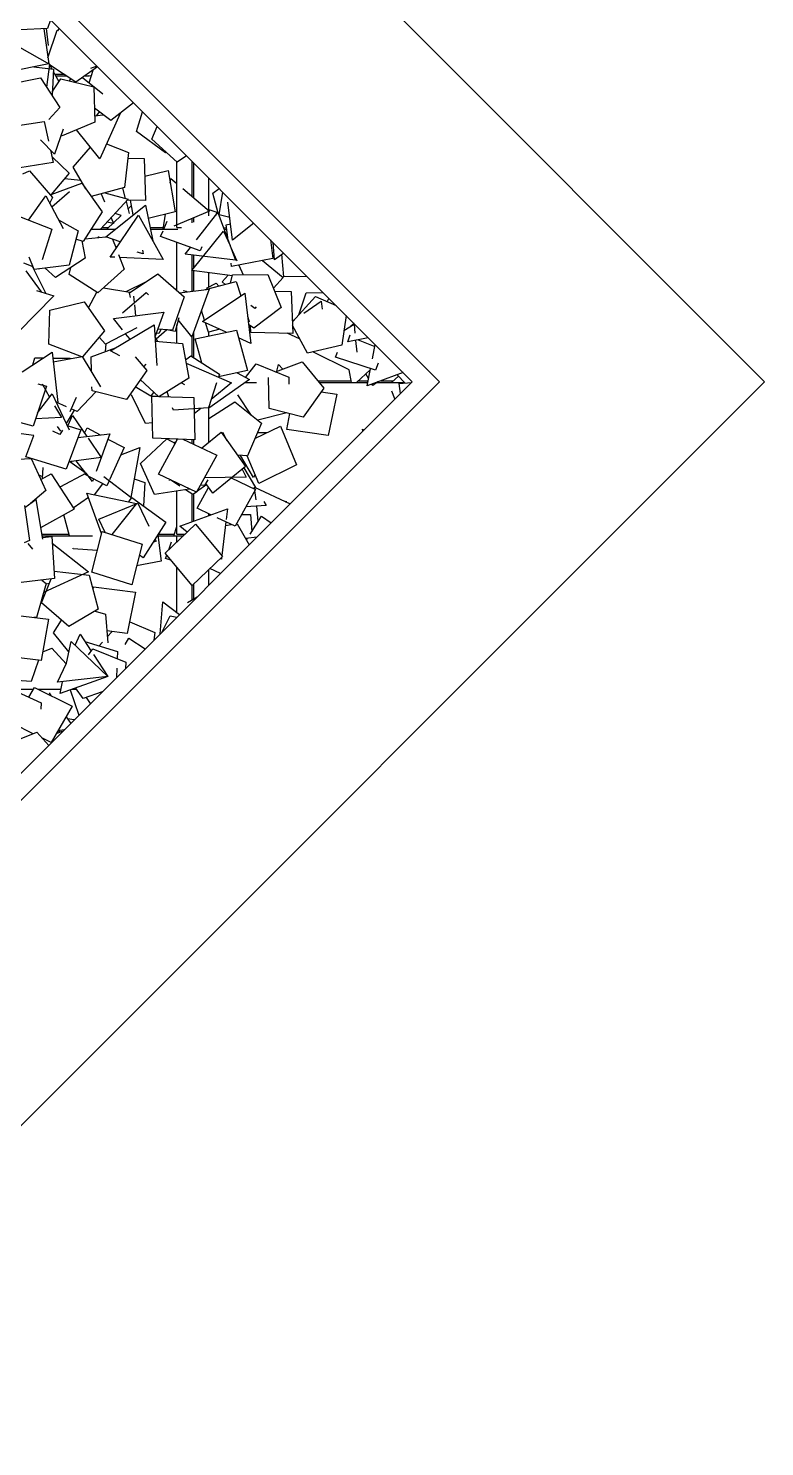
# Model space of a CAD drawing. Header units: metres. Extents: x 322 to 396.8, y -0.1 to 13.
# Drawn here: x 348.14 to 349.1, y 4.261 to 6.111 of the extents above; entities that cross this region are included whole.
import ezdxf

# ---------------------------------------------------------------- set-up
doc = ezdxf.new("R2010")
doc.units = ezdxf.units.M

msp = doc.modelspace()

# ---------------------------------------------------------------- linework, layer by layer
at = {"color": 8}
for p, q in [((349.1003, 5.65), (347.7114, 7.0389)), ((347.7114, 6.6146), (348.676, 5.65)), ((347.7114, 6.5793), (348.6407, 5.65)), ((348.1647, 6.1106), (348.1295, 6.109)), ((348.16, 6.1104), (348.1665, 6.0645)), ((348.1632, 6.1106), (348.1658, 6.0883)), ((348.1686, 6.1221), (348.1647, 6.1106)), ((348.1654, 6.0722), (348.1774, 6.1083)), ((348.1774, 6.1083), (348.1789, 6.1083)), ((348.1784, 6.1074), (348.18, 6.1107)), ((348.1283, 6.0861), (348.1676, 6.0642)), ((348.1665, 6.0645), (348.1127, 6.0535)), ((348.1471, 6.0606), (348.1725, 6.0578)), ((348.1676, 6.0642), (348.1635, 6.0343)), ((348.1697, 6.0619), (348.1673, 6.0623)), ((348.2017, 6.0406), (348.1675, 6.0634)), ((348.1683, 6.0621), (348.1705, 6.058)), ((348.1725, 6.0578), (348.1708, 6.0231)), ((348.1723, 6.0547), (348.1796, 6.0413)), ((348.1743, 6.051), (348.1861, 6.051)), ((348.1754, 6.049), (348.1891, 6.049)), ((348.2302, 6.0605), (348.2017, 6.0406)), ((348.2138, 6.049), (348.2192, 6.049)), ((348.222, 6.0485), (348.2187, 6.0487)), ((348.2191, 6.0397), (348.2245, 6.0565)), ((348.2292, 6.0615), (348.2209, 6.0586)), ((348.1106, 6.0371), (348.1557, 6.0464)), ((348.1557, 6.0464), (348.1807, 6.0078)), ((348.171, 6.0281), (348.182, 6.0451)), ((348.182, 6.0451), (348.2252, 6.0346)), ((348.1935, 6.0423), (348.1953, 6.0449)), ((348.2104, 6.0466), (348.2371, 6.0255)), ((348.2252, 6.0346), (348.2265, 5.9885)), ((348.2771, 6.0136), (348.2475, 5.9905)), ((348.1807, 6.0078), (348.1667, 5.992)), ((348.2475, 5.9905), (348.2259, 6.0066)), ((348.2262, 5.9967), (348.2373, 5.9981)), ((348.2322, 6.0019), (348.2288, 5.997)), ((348.2595, 5.9999), (348.2331, 5.9407)), ((348.2808, 5.9762), (348.2888, 6.0019)), ((348.1063, 5.981), (348.1606, 5.9894)), ((348.1606, 5.9894), (348.1663, 5.9635)), ((348.1853, 5.9795), (348.1739, 5.9466)), ((348.2265, 5.9885), (348.184, 5.9706)), ((348.2331, 5.9407), (348.2025, 5.9784)), ((348.3188, 5.9484), (348.2808, 5.9762)), ((348.3009, 5.9664), (348.3079, 5.9828)), ((348.1739, 5.9466), (348.1555, 5.9656)), ((348.184, 5.9706), (348.1828, 5.9721)), ((348.2419, 5.9604), (348.2705, 5.9489)), ((348.3338, 5.9365), (348.3009, 5.9664)), ((348.1689, 5.9518), (348.1724, 5.9358)), ((348.1707, 5.9434), (348.1931, 5.922)), ((348.1984, 5.9299), (348.2208, 5.9558)), ((348.2705, 5.9489), (348.2652, 5.9031)), ((348.2696, 5.9417), (348.291, 5.941)), ((348.291, 5.941), (348.2927, 5.8861)), ((348.3198, 5.9491), (348.3188, 5.9484)), ((348.3463, 5.9444), (348.3338, 5.9365)), ((348.1724, 5.9358), (348.1289, 5.929)), ((348.1327, 5.921), (348.1413, 5.9251)), ((348.1413, 5.9251), (348.1715, 5.8902)), ((348.1931, 5.922), (348.1697, 5.8942)), ((348.2147, 5.9016), (348.1984, 5.9299)), ((348.2917, 5.9182), (348.322, 5.9255)), ((348.322, 5.9255), (348.3315, 5.8715)), ((348.3336, 5.851), (348.3336, 5.9366)), ((348.3535, 5.8916), (348.3535, 5.9372)), ((348.3555, 5.8899), (348.3555, 5.9352)), ((348.1697, 5.8942), (348.2095, 5.909)), ((348.1871, 5.9148), (348.2082, 5.9129)), ((348.2095, 5.909), (348.2363, 5.8715)), ((348.2134, 5.9035), (348.2135, 5.9037)), ((348.2652, 5.9031), (348.2218, 5.8917)), ((348.2628, 5.9025), (348.2663, 5.889)), ((348.3249, 5.9087), (348.3259, 5.9152)), ((348.3259, 5.9152), (348.3336, 5.9086)), ((348.3413, 5.902), (348.3763, 5.8722)), ((348.3754, 5.8729), (348.3754, 5.9153)), ((348.3804, 5.896), (348.3889, 5.9018)), ((348.14, 5.8608), (348.1628, 5.8926)), ((348.1628, 5.8926), (348.1851, 5.8497)), ((348.1715, 5.8902), (348.1677, 5.8831)), ((348.168, 5.8825), (348.168, 5.8837)), ((348.1684, 5.8937), (348.1697, 5.8942)), ((348.1697, 5.8942), (348.1689, 5.8932)), ((348.1704, 5.8779), (348.1934, 5.8979)), ((348.1723, 5.8951), (348.1717, 5.8965)), ((348.2699, 5.888), (348.2341, 5.849)), ((348.235, 5.8952), (348.2392, 5.8847)), ((348.2397, 5.8964), (348.2699, 5.888)), ((348.2673, 5.8851), (348.2712, 5.8693)), ((348.2927, 5.8861), (348.2689, 5.8869)), ((348.2765, 5.8676), (348.2732, 5.8867)), ((348.3876, 5.8697), (348.3804, 5.896)), ((348.3889, 5.8674), (348.3936, 5.8971)), ((348.4063, 5.8345), (348.4002, 5.8842)), ((348.1281, 5.8655), (348.1706, 5.849)), ((348.2363, 5.8715), (348.2112, 5.8329)), ((348.2408, 5.8391), (348.2925, 5.8803)), ((348.2421, 5.849), (348.261, 5.8669)), ((348.2464, 5.8126), (348.2836, 5.8673)), ((348.2478, 5.8638), (348.2507, 5.8565)), ((348.261, 5.8669), (348.2529, 5.8694)), ((348.2697, 5.8752), (348.2744, 5.8796)), ((348.2836, 5.8673), (348.3156, 5.8094)), ((348.2925, 5.8803), (348.3022, 5.8337)), ((348.3315, 5.8715), (348.2961, 5.8629)), ((348.3155, 5.849), (348.3186, 5.8684)), ((348.3763, 5.8722), (348.3295, 5.8527)), ((348.3591, 5.8349), (348.3872, 5.8707)), ((348.3754, 5.8747), (348.3858, 5.8709)), ((348.3754, 5.8665), (348.3754, 5.8718)), ((348.3858, 5.8709), (348.3838, 5.8664)), ((348.3872, 5.8707), (348.4102, 5.8087)), ((348.4026, 5.8643), (348.3889, 5.8674)), ((348.1706, 5.849), (348.1579, 5.8091)), ((348.1792, 5.8611), (348.2046, 5.8466)), ((348.2046, 5.8466), (348.1932, 5.802)), ((348.2217, 5.849), (348.2532, 5.849)), ((348.2224, 5.849), (348.2222, 5.8497)), ((348.236, 5.851), (348.2442, 5.851)), ((348.2507, 5.8565), (348.2423, 5.8579)), ((348.2986, 5.851), (348.3158, 5.851)), ((348.299, 5.849), (348.3336, 5.849)), ((348.3123, 5.8393), (348.3156, 5.8468)), ((348.3165, 5.849), (348.321, 5.8593)), ((348.3336, 5.851), (348.3395, 5.851)), ((348.3336, 5.849), (348.3349, 5.849)), ((348.3336, 5.8485), (348.3336, 5.849)), ((348.3529, 5.7951), (348.3945, 5.8465)), ((348.3535, 5.857), (348.3535, 5.8627)), ((348.3555, 5.8579), (348.3555, 5.8635)), ((348.3945, 5.8465), (348.4029, 5.8278)), ((348.3986, 5.8502), (348.3947, 5.8505)), ((348.3952, 5.849), (348.3987, 5.849)), ((348.398, 5.8547), (348.4037, 5.8558)), ((348.4005, 5.8347), (348.398, 5.8547)), ((348.4341, 5.8566), (348.4063, 5.8345)), ((348.2112, 5.8329), (348.2019, 5.8359)), ((348.2094, 5.8335), (348.214, 5.811)), ((348.2135, 5.8363), (348.2408, 5.8391)), ((348.2306, 5.838), (348.2321, 5.8395)), ((348.2597, 5.8322), (348.2408, 5.8391)), ((348.2496, 5.8359), (348.2542, 5.824)), ((348.3639, 5.8206), (348.3123, 5.8393)), ((348.3336, 5.7689), (348.3336, 5.8315)), ((348.4557, 5.835), (348.4588, 5.8106)), ((348.4609, 5.809), (348.4591, 5.8316)), ((348.1474, 5.7964), (348.1408, 5.8126)), ((348.214, 5.811), (348.1753, 5.7861)), ((348.2528, 5.8123), (348.2464, 5.8126)), ((348.2553, 5.8258), (348.2533, 5.8263)), ((348.2574, 5.8157), (348.2646, 5.7968)), ((348.3156, 5.8094), (348.2588, 5.812)), ((348.2898, 5.8166), (348.2816, 5.8188)), ((348.2888, 5.8214), (348.2898, 5.8166)), ((348.3444, 5.8162), (348.3515, 5.8251)), ((348.4102, 5.8087), (348.3444, 5.8162)), ((348.3535, 5.7959), (348.3535, 5.8151)), ((348.3555, 5.7984), (348.3555, 5.8149)), ((348.3662, 5.8258), (348.3639, 5.8206)), ((348.4041, 5.825), (348.4119, 5.8077)), ((348.4588, 5.8106), (348.4049, 5.8003)), ((348.4729, 5.8178), (348.4609, 5.809)), ((348.4731, 5.7868), (348.4707, 5.8162)), ((348.1461, 5.7997), (348.1341, 5.8044)), ((348.1367, 5.7947), (348.1566, 5.7671)), ((348.1453, 5.8), (348.1627, 5.7652)), ((348.1932, 5.802), (348.1474, 5.7964)), ((348.1539, 5.7967), (348.1529, 5.7971)), ((348.1541, 5.7972), (348.1539, 5.7967)), ((348.1753, 5.7861), (348.1618, 5.7982)), ((348.193, 5.7896), (348.1952, 5.7989)), ((348.2646, 5.7968), (348.2306, 5.7658)), ((348.2716, 5.7661), (348.3086, 5.7907)), ((348.3086, 5.7907), (348.3433, 5.7605)), ((348.4061, 5.7882), (348.3529, 5.7951)), ((348.3535, 5.7679), (348.3535, 5.795)), ((348.3555, 5.7682), (348.3555, 5.7947)), ((348.3754, 5.7737), (348.3754, 5.7922)), ((348.4049, 5.8003), (348.4044, 5.8045)), ((348.4144, 5.8021), (348.4201, 5.7893)), ((348.4452, 5.808), (348.4724, 5.7858)), ((348.2306, 5.7658), (348.193, 5.7896)), ((348.2377, 5.7723), (348.2724, 5.7666)), ((348.2673, 5.7675), (348.2929, 5.7803)), ((348.3307, 5.7715), (348.3336, 5.7709)), ((348.3707, 5.7701), (348.4109, 5.7805)), ((348.3724, 5.7721), (348.3848, 5.7786)), ((348.3848, 5.7786), (348.3884, 5.7747)), ((348.3926, 5.7802), (348.4006, 5.7889)), ((348.3967, 5.7768), (348.3926, 5.7802)), ((348.4035, 5.7786), (348.4063, 5.7892)), ((348.4063, 5.7892), (348.4524, 5.7896)), ((348.4109, 5.7805), (348.417, 5.7619)), ((348.4524, 5.7896), (348.4695, 5.7468)), ((348.4724, 5.7858), (348.4595, 5.7719)), ((348.5033, 5.7874), (348.4731, 5.7868)), ((348.1732, 5.7618), (348.1267, 5.7147)), ((348.1505, 5.7691), (348.1732, 5.7618)), ((348.1674, 5.7557), (348.1671, 5.7557)), ((348.1673, 5.7559), (348.1674, 5.7557)), ((348.1678, 5.7434), (348.2126, 5.7543)), ((348.2126, 5.7543), (348.239, 5.7165)), ((348.2182, 5.7464), (348.2291, 5.7667)), ((348.2625, 5.74), (348.2934, 5.7664)), ((348.2732, 5.76), (348.2716, 5.7661)), ((348.2769, 5.7615), (348.2778, 5.7531)), ((348.2934, 5.7664), (348.2967, 5.7631)), ((348.3433, 5.7605), (348.3278, 5.7171)), ((348.3371, 5.7659), (348.3756, 5.7707)), ((348.3417, 5.7691), (348.346, 5.7682)), ((348.346, 5.7682), (348.3457, 5.767)), ((348.3756, 5.7707), (348.3531, 5.7084)), ((348.3671, 5.7286), (348.4222, 5.7653)), ((348.4222, 5.7653), (348.4301, 5.6996)), ((348.4609, 5.7682), (348.4825, 5.7678)), ((348.4825, 5.7678), (348.4848, 5.7129)), ((348.4842, 5.7279), (348.5145, 5.7609)), ((348.4928, 5.7373), (348.5021, 5.7661)), ((348.4993, 5.7395), (348.5219, 5.7551)), ((348.5021, 5.7661), (348.5242, 5.7665)), ((348.5145, 5.7609), (348.5415, 5.7492)), ((348.5219, 5.7551), (348.5233, 5.7445)), ((348.5297, 5.7543), (348.532, 5.7587)), ((348.1666, 5.699), (348.1678, 5.7434)), ((348.251, 5.7324), (348.3167, 5.7405)), ((348.2781, 5.7502), (348.2796, 5.7359)), ((348.3167, 5.7405), (348.3049, 5.708)), ((348.3697, 5.7304), (348.3656, 5.743)), ((348.4258, 5.7353), (348.428, 5.7284)), ((348.4351, 5.7455), (348.4302, 5.7495)), ((348.4695, 5.7468), (348.4339, 5.72)), ((348.4371, 5.7477), (348.4351, 5.7455)), ((348.5543, 5.7364), (348.5487, 5.6976)), ((348.239, 5.7165), (348.2106, 5.6824)), ((348.2813, 5.7202), (348.2404, 5.699)), ((348.247, 5.6903), (348.3039, 5.724)), ((348.2628, 5.7176), (348.251, 5.7324)), ((348.3039, 5.724), (348.3074, 5.6713)), ((348.3206, 5.7176), (348.3065, 5.7056)), ((348.3278, 5.7171), (348.3088, 5.7186)), ((348.313, 5.7183), (348.3099, 5.7128)), ((348.3312, 5.7154), (348.3203, 5.7177)), ((348.3362, 5.7333), (348.3312, 5.7154)), ((348.3336, 5.7005), (348.3336, 5.7242)), ((348.3531, 5.7084), (348.3354, 5.7305)), ((348.3576, 5.7059), (348.4113, 5.7173)), ((348.3979, 5.7144), (348.3671, 5.7286)), ((348.3749, 5.7146), (348.3709, 5.7269)), ((348.3895, 5.7183), (348.3749, 5.7146)), ((348.4113, 5.7173), (348.4259, 5.6644)), ((348.428, 5.7284), (348.4267, 5.728)), ((348.4339, 5.72), (348.4271, 5.7246)), ((348.43, 5.714), (348.4296, 5.723)), ((348.4841, 5.729), (348.4871, 5.7311)), ((348.5038, 5.6871), (348.4844, 5.7231)), ((348.5514, 5.7167), (348.5649, 5.7252)), ((348.5645, 5.7253), (348.5606, 5.7225)), ((348.564, 5.7267), (348.5645, 5.7253)), ((348.5649, 5.725), (348.5651, 5.7256)), ((348.5649, 5.7252), (348.5659, 5.7133)), ((348.2098, 5.6826), (348.1666, 5.699)), ((348.2404, 5.699), (348.232, 5.7081)), ((348.2405, 5.6893), (348.2413, 5.6995)), ((348.2725, 5.7054), (348.2667, 5.7126)), ((348.3049, 5.7079), (348.3084, 5.7026)), ((348.3053, 5.7029), (348.3409, 5.6999)), ((348.3099, 5.7128), (348.3068, 5.7132)), ((348.3409, 5.6999), (348.3493, 5.6546)), ((348.3535, 5.6827), (348.3535, 5.7096)), ((348.3555, 5.7109), (348.3541, 5.7111)), ((348.3555, 5.6814), (348.3555, 5.7151)), ((348.3663, 5.6744), (348.3576, 5.7059)), ((348.3754, 5.7097), (348.3754, 5.7147)), ((348.4301, 5.6996), (348.4141, 5.707)), ((348.4848, 5.7129), (348.43, 5.714)), ((348.4937, 5.7059), (348.4774, 5.7131)), ((348.5487, 5.6976), (348.5038, 5.6871)), ((348.5566, 5.7018), (348.5598, 5.7109)), ((348.5833, 5.7074), (348.5566, 5.7018)), ((348.5668, 5.7039), (348.5682, 5.6883)), ((348.5699, 5.7046), (348.592, 5.6959)), ((348.5888, 5.6798), (348.5924, 5.6983)), ((348.1318, 5.663), (348.171, 5.6884)), ((348.1456, 5.672), (348.1482, 5.6811)), ((348.1482, 5.6811), (348.1595, 5.681)), ((348.171, 5.6884), (348.1781, 5.6227)), ((348.1718, 5.6808), (348.1942, 5.6806)), ((348.1723, 5.6759), (348.2101, 5.6827)), ((348.1942, 5.6806), (348.1945, 5.6799)), ((348.2101, 5.6827), (348.2341, 5.6434)), ((348.2106, 5.6824), (348.2102, 5.6825)), ((348.2218, 5.6823), (348.2537, 5.6943)), ((348.2223, 5.6627), (348.2218, 5.6823)), ((348.2591, 5.6839), (348.247, 5.6903)), ((348.2793, 5.6826), (348.2942, 5.6646)), ((348.3449, 5.6785), (348.3517, 5.6838)), ((348.3517, 5.6838), (348.389, 5.6597)), ((348.5584, 5.6654), (348.5111, 5.6888)), ((348.5404, 5.682), (348.543, 5.6886)), ((348.5925, 5.6649), (348.5404, 5.682)), ((348.2942, 5.6646), (348.2677, 5.6269)), ((348.2932, 5.6728), (348.2902, 5.6694)), ((348.3457, 5.6742), (348.4049, 5.6486)), ((348.4259, 5.6644), (348.388, 5.6563)), ((348.4123, 5.6615), (348.4283, 5.653)), ((348.4233, 5.6556), (348.4371, 5.6734)), ((348.4371, 5.6734), (348.4797, 5.6559)), ((348.4623, 5.663), (348.4971, 5.6759)), ((348.4638, 5.6636), (348.4663, 5.6723)), ((348.4663, 5.6723), (348.4716, 5.6665)), ((348.4971, 5.6759), (348.5252, 5.6415)), ((348.5614, 5.649), (348.5584, 5.6654)), ((348.5859, 5.6653), (348.5677, 5.649)), ((348.5818, 5.6444), (348.5863, 5.6669)), ((348.6288, 5.6619), (348.5818, 5.6444)), ((348.5961, 5.674), (348.5925, 5.6649)), ((348.6407, 5.65), (347.7114, 4.7207)), ((347.7114, 4.2611), (349.1003, 5.65)), ((348.676, 5.65), (347.7114, 4.6854)), ((348.1633, 5.6441), (348.146, 5.5921)), ((348.1522, 5.6471), (348.1633, 5.6441)), ((348.1578, 5.6471), (348.1676, 5.63)), ((348.223, 5.6379), (348.2228, 5.6431)), ((348.2998, 5.6313), (348.2791, 5.6432)), ((348.3102, 5.6303), (348.2859, 5.6528)), ((348.3493, 5.6546), (348.3102, 5.6303)), ((348.3396, 5.6486), (348.3437, 5.6462)), ((348.3854, 5.6484), (348.375, 5.6158)), ((348.4283, 5.653), (348.3754, 5.6156)), ((348.4049, 5.6486), (348.3785, 5.6266)), ((348.389, 5.6597), (348.3878, 5.6559)), ((348.4227, 5.649), (348.4373, 5.649)), ((348.4538, 5.6151), (348.453, 5.6553)), ((348.4797, 5.6559), (348.4795, 5.6466)), ((348.5174, 5.651), (348.561, 5.651)), ((348.519, 5.649), (348.5827, 5.649)), ((348.5699, 5.651), (348.5831, 5.651)), ((348.5837, 5.6541), (348.5802, 5.6601)), ((348.5891, 5.645), (348.5881, 5.6468)), ((348.5959, 5.6496), (348.5891, 5.645)), ((348.5949, 5.649), (348.6307, 5.649)), ((348.5995, 5.651), (348.6157, 5.651)), ((348.6134, 5.649), (348.6227, 5.6572)), ((348.6314, 5.6482), (348.621, 5.659)), ((348.6234, 5.6476), (348.6396, 5.6489)), ((348.6253, 5.6346), (348.6234, 5.6476)), ((348.1517, 5.6094), (348.1709, 5.6342)), ((348.1709, 5.6342), (348.1932, 5.5873)), ((348.1781, 5.6227), (348.1759, 5.6237)), ((348.1894, 5.6174), (348.176, 5.6235)), ((348.2023, 5.6292), (348.1938, 5.6106)), ((348.2278, 5.6367), (348.2037, 5.611)), ((348.2677, 5.6269), (348.223, 5.6379)), ((348.2927, 5.5954), (348.2745, 5.633)), ((348.3034, 5.6367), (348.2998, 5.6313)), ((348.3021, 5.5764), (348.3008, 5.6313)), ((348.3008, 5.6313), (348.3095, 5.631)), ((348.3111, 5.6309), (348.3557, 5.6292)), ((348.323, 5.6304), (348.3208, 5.6369)), ((348.3557, 5.6292), (348.357, 5.5743)), ((348.3754, 5.6022), (348.4092, 5.6236)), ((348.4092, 5.6236), (348.4439, 5.5958)), ((348.431, 5.6061), (348.4133, 5.633)), ((348.5252, 5.6415), (348.4985, 5.6039)), ((348.5218, 5.6366), (348.5421, 5.6337)), ((348.5421, 5.6337), (348.5311, 5.5799)), ((348.6181, 5.6275), (348.6139, 5.6378)), ((348.146, 5.5921), (348.0929, 5.6061)), ((348.1741, 5.6187), (348.1829, 5.6033)), ((348.1994, 5.6129), (348.1893, 5.5955)), ((348.1915, 5.5925), (348.1974, 5.6058)), ((348.2037, 5.611), (348.1956, 5.6146)), ((348.1974, 5.6058), (348.2162, 5.5784)), ((348.3291, 5.6128), (348.328, 5.6159)), ((348.375, 5.6158), (348.3291, 5.6128)), ((348.3647, 5.6151), (348.3562, 5.6081)), ((348.3754, 5.5713), (348.3754, 5.6171)), ((348.4768, 5.6094), (348.439, 5.5997)), ((348.4985, 5.6039), (348.4538, 5.6151)), ((348.4768, 5.5875), (348.481, 5.6083)), ((348.1829, 5.6033), (348.1491, 5.6016)), ((348.1775, 5.5916), (348.1817, 5.5856)), ((348.1842, 5.5867), (348.1809, 5.5811)), ((348.2083, 5.5873), (348.189, 5.5359)), ((348.1906, 5.5927), (348.2083, 5.5873)), ((348.2132, 5.5828), (348.2164, 5.5898)), ((348.2164, 5.5898), (348.2337, 5.5806)), ((348.3016, 5.5965), (348.2927, 5.5954)), ((348.4439, 5.5958), (348.4256, 5.5535)), ((348.4353, 5.5758), (348.4686, 5.5922)), ((348.4686, 5.5922), (348.4898, 5.5416)), ((348.5311, 5.5799), (348.4768, 5.5875)), ((348.5763, 5.5856), (348.5759, 5.588)), ((348.5759, 5.588), (348.5779, 5.5872)), ((348.1471, 5.58), (348.1304, 5.5818)), ((348.1366, 5.552), (348.1471, 5.58)), ((348.1809, 5.5811), (348.1719, 5.5856)), ((348.2045, 5.577), (348.2462, 5.5821)), ((348.2177, 5.5763), (348.2349, 5.5513)), ((348.2462, 5.5821), (348.2283, 5.5329)), ((348.2437, 5.5752), (348.2648, 5.564)), ((348.2861, 5.5433), (348.3205, 5.5754)), ((348.357, 5.5743), (348.3021, 5.5764)), ((348.3095, 5.5294), (348.3346, 5.5752)), ((348.3205, 5.5754), (348.3316, 5.5696)), ((348.3298, 5.5705), (348.3329, 5.572)), ((348.3336, 5.5734), (348.3336, 5.5752)), ((348.3415, 5.5749), (348.3856, 5.5541)), ((348.3535, 5.5692), (348.3535, 5.5744)), ((348.3555, 5.5683), (348.3555, 5.5743)), ((348.3657, 5.5635), (348.3912, 5.584)), ((348.3757, 5.5716), (348.3754, 5.5729)), ((348.3912, 5.584), (348.423, 5.5393)), ((348.3922, 5.5825), (348.3931, 5.584)), ((348.3931, 5.584), (348.3988, 5.5733)), ((348.4388, 5.5839), (348.4512, 5.5837)), ((348.0976, 5.5474), (348.1436, 5.5498)), ((348.189, 5.5359), (348.1366, 5.552)), ((348.1436, 5.5498), (348.1626, 5.5079)), ((348.2349, 5.5513), (348.1927, 5.5456)), ((348.2648, 5.564), (348.2458, 5.5221)), ((348.2605, 5.5545), (348.2852, 5.5642)), ((348.2852, 5.5642), (348.2735, 5.499)), ((348.3856, 5.5541), (348.3592, 5.506)), ((348.4256, 5.5535), (348.4125, 5.554)), ((348.4337, 5.5249), (348.4167, 5.5538)), ((348.4406, 5.5173), (348.4254, 5.5535)), ((348.1584, 5.5237), (348.1593, 5.5382)), ((348.1938, 5.5458), (348.2154, 5.5306)), ((348.1957, 5.5444), (348.1965, 5.5461)), ((348.2148, 5.5309), (348.2022, 5.5469)), ((348.3043, 5.5027), (348.2861, 5.5433)), ((348.423, 5.5393), (348.3803, 5.5048)), ((348.4187, 5.5358), (348.4241, 5.5256)), ((348.4208, 5.5376), (348.4361, 5.5119)), ((348.4898, 5.5416), (348.4406, 5.5173)), ((348.1586, 5.5261), (348.1535, 5.528)), ((348.156, 5.5223), (348.1695, 5.5299)), ((348.1695, 5.5299), (348.1994, 5.4839)), ((348.2154, 5.5306), (348.181, 5.5123)), ((348.2421, 5.514), (348.2132, 5.5294)), ((348.2236, 5.5199), (348.2152, 5.5305)), ((348.2248, 5.5232), (348.2236, 5.5199)), ((348.2263, 5.5024), (348.2372, 5.5166)), ((348.2735, 5.499), (348.2382, 5.5257)), ((348.2451, 5.5205), (348.2421, 5.514)), ((348.2778, 5.5232), (348.2918, 5.5185)), ((348.2918, 5.5185), (348.29, 5.4879)), ((348.3592, 5.506), (348.3095, 5.5294)), ((348.3241, 5.5208), (348.3241, 5.5212)), ((348.3376, 5.5138), (348.3251, 5.5221)), ((348.3725, 5.5157), (348.3593, 5.5063)), ((348.3599, 5.4851), (348.375, 5.5122)), ((348.3698, 5.5144), (348.3642, 5.5152)), ((348.4241, 5.5256), (348.3693, 5.5245)), ((348.374, 5.5219), (348.3698, 5.5144)), ((348.3803, 5.5048), (348.3714, 5.5173)), ((348.4046, 5.5244), (348.4362, 5.5093)), ((348.405, 5.5242), (348.4055, 5.5252)), ((348.4357, 5.5288), (348.4337, 5.5249)), ((348.4352, 5.5097), (348.435, 5.5124)), ((348.435, 5.5124), (348.4812, 5.4905)), ((348.1352, 5.4858), (348.1494, 5.4964)), ((348.1626, 5.5079), (348.1426, 5.4913)), ((348.1494, 5.4964), (348.1583, 5.4447)), ((348.1982, 5.4857), (348.2182, 5.4994)), ((348.2352, 5.4522), (348.2163, 5.5045)), ((348.2163, 5.5045), (348.2811, 5.4911)), ((348.2711, 5.4932), (348.2748, 5.499)), ((348.2748, 5.499), (348.3191, 5.4666)), ((348.3498, 5.5097), (348.3043, 5.5027)), ((348.3336, 5.451), (348.3336, 5.5072)), ((348.3543, 5.5028), (348.345, 5.509)), ((348.3499, 5.5104), (348.3498, 5.5097)), ((348.3535, 5.4675), (348.3535, 5.5033)), ((348.359, 5.5061), (348.3543, 5.5028)), ((348.3555, 5.4682), (348.3555, 5.5036)), ((348.4362, 5.5093), (348.4094, 5.4614)), ((348.4368, 5.4958), (348.4354, 5.508)), ((348.4468, 5.4939), (348.45, 5.4886)), ((348.475, 5.4935), (348.476, 5.494)), ((348.476, 5.494), (348.4759, 5.493)), ((348.1348, 5.4885), (348.1415, 5.4429)), ((348.1994, 5.4839), (348.1558, 5.4593)), ((348.1935, 5.449), (348.186, 5.4763)), ((348.2318, 5.4707), (348.2826, 5.4914)), ((348.2811, 5.4911), (348.2489, 5.4506)), ((348.2826, 5.4914), (348.297, 5.4615)), ((348.3374, 5.4616), (348.3996, 5.4843)), ((348.378, 5.4764), (348.3599, 5.4851)), ((348.3749, 5.4765), (348.3778, 5.4765)), ((348.3754, 5.4755), (348.3754, 5.4777)), ((348.3996, 5.4843), (348.3979, 5.4703)), ((348.4179, 5.4766), (348.4298, 5.4766)), ((348.45, 5.4886), (348.4236, 5.4868)), ((348.4298, 5.4766), (348.4312, 5.4543)), ((348.4398, 5.4681), (348.4377, 5.4878)), ((348.2401, 5.4534), (348.2318, 5.4707)), ((348.3191, 5.4666), (348.2895, 5.4203)), ((348.3183, 5.4264), (348.358, 5.4642)), ((348.3294, 5.449), (348.3336, 5.461)), ((348.3472, 5.4539), (348.3374, 5.4616)), ((348.358, 5.4642), (348.3933, 5.4222)), ((348.4094, 5.4614), (348.3863, 5.4724)), ((348.3975, 5.4671), (348.3923, 5.4235)), ((348.397, 5.4626), (348.4046, 5.4637)), ((348.4112, 5.4646), (348.4121, 5.4648)), ((348.4121, 5.4648), (348.4278, 5.4372)), ((348.4291, 5.4511), (348.444, 5.4747)), ((348.444, 5.4747), (348.4565, 5.4658)), ((348.1415, 5.4429), (348.1343, 5.4398)), ((348.1393, 5.4388), (348.1452, 5.4317)), ((348.1572, 5.451), (348.1929, 5.451)), ((348.1576, 5.449), (348.2234, 5.449)), ((348.158, 5.4467), (348.1704, 5.4482)), ((348.1704, 5.4482), (348.1739, 5.3934)), ((348.171, 5.4393), (348.2182, 5.4018)), ((348.2226, 5.4014), (348.2359, 5.4547)), ((348.2359, 5.4547), (348.2882, 5.4382)), ((348.2882, 5.4382), (348.275, 5.3849)), ((348.3064, 5.4419), (348.3022, 5.4402)), ((348.3051, 5.4447), (348.3064, 5.4419)), ((348.3086, 5.4502), (348.3131, 5.4159)), ((348.3088, 5.449), (348.3336, 5.449)), ((348.3091, 5.451), (348.3301, 5.451)), ((348.323, 5.4309), (348.3266, 5.4411)), ((348.3336, 5.451), (348.3441, 5.451)), ((348.3336, 5.449), (348.342, 5.449)), ((348.3336, 5.441), (348.3336, 5.449)), ((348.4381, 5.4474), (348.4231, 5.4454)), ((348.4243, 5.4434), (348.4258, 5.4458)), ((348.1982, 5.4318), (348.1979, 5.433)), ((348.2297, 5.4298), (348.1982, 5.4318)), ((348.2895, 5.4203), (348.2846, 5.4239)), ((348.3536, 5.3844), (348.3183, 5.4264)), ((348.3189, 5.4193), (348.3205, 5.4238)), ((348.3933, 5.4222), (348.3536, 5.3844)), ((348.392, 5.4209), (348.3917, 5.4186)), ((348.4172, 5.4265), (348.4169, 5.4267)), ((348.2182, 5.4018), (348.1598, 5.375)), ((348.1733, 5.4027), (348.1734, 5.4028)), ((348.1734, 5.4028), (348.2191, 5.3978)), ((348.275, 5.3849), (348.2226, 5.4014)), ((348.3131, 5.4159), (348.2811, 5.4097)), ((348.3259, 5.4173), (348.3189, 5.4193)), ((348.3336, 5.3492), (348.3336, 5.4081)), ((348.3754, 5.3847), (348.3754, 5.4052)), ((348.3904, 5.3997), (348.3767, 5.4064)), ((348.3917, 5.4186), (348.3905, 5.4195)), ((348.1739, 5.3934), (348.1194, 5.3866)), ((348.1631, 5.3869), (348.1506, 5.3425)), ((348.157, 5.3615), (348.1694, 5.3929)), ((348.1572, 5.3913), (348.1631, 5.3869)), ((348.1671, 5.3869), (348.1629, 5.3859)), ((348.2191, 5.3978), (348.2311, 5.3533)), ((348.3535, 5.3656), (348.3535, 5.3844)), ((348.3555, 5.3668), (348.3555, 5.3862)), ((348.2243, 5.3787), (348.225, 5.3826)), ((348.225, 5.3826), (348.2795, 5.3755)), ((348.2795, 5.3755), (348.2689, 5.3216)), ((348.3475, 5.3621), (348.3601, 5.3694)), ((348.1118, 5.3468), (348.1663, 5.3402)), ((348.1927, 5.3309), (348.157, 5.3615)), ((348.2311, 5.3533), (348.1927, 5.3309)), ((348.2268, 5.3508), (348.2405, 5.3467)), ((348.2405, 5.3467), (348.2434, 5.3094)), ((348.3118, 5.3211), (348.3154, 5.3627)), ((348.3154, 5.3627), (348.3372, 5.3465)), ((348.1506, 5.3425), (348.1469, 5.3426)), ((348.1663, 5.3402), (348.1564, 5.2862)), ((348.1728, 5.3223), (348.1832, 5.339)), ((348.272, 5.337), (348.3049, 5.323)), ((348.3144, 5.3237), (348.3248, 5.3446)), ((348.3248, 5.3446), (348.3336, 5.3429)), ((348.1928, 5.2975), (348.1728, 5.3223)), ((348.1896, 5.2827), (348.1957, 5.3113)), ((348.1957, 5.3113), (348.2436, 5.2656)), ((348.2008, 5.3064), (348.2074, 5.3206)), ((348.2074, 5.3206), (348.2219, 5.2986)), ((348.2137, 5.3112), (348.2561, 5.2981)), ((348.2324, 5.3056), (348.2366, 5.3102)), ((348.2689, 5.3216), (348.2422, 5.3251)), ((348.2428, 5.3171), (348.2493, 5.3242)), ((348.2662, 5.3073), (348.271, 5.3155)), ((348.271, 5.3155), (348.2921, 5.3014)), ((348.3049, 5.323), (348.3035, 5.3128)), ((348.1564, 5.2862), (348.1019, 5.2928)), ((348.1585, 5.2977), (348.1703, 5.3024)), ((348.1703, 5.3024), (348.1893, 5.282)), ((348.2181, 5.2937), (348.2241, 5.3016)), ((348.2241, 5.3016), (348.2668, 5.2842)), ((348.2248, 5.2942), (348.2437, 5.2653)), ((348.2325, 5.3054), (348.2324, 5.3056)), ((348.2561, 5.2981), (348.2558, 5.2886)), ((348.1531, 5.2866), (348.1434, 5.259)), ((348.178, 5.2579), (348.1896, 5.2827)), ((348.2554, 5.2764), (348.255, 5.2643)), ((348.2668, 5.2842), (348.2666, 5.2759)), ((348.1434, 5.259), (348.0991, 5.2622)), ((348.2437, 5.2653), (348.178, 5.2579)), ((348.2436, 5.2656), (348.1812, 5.2435)), ((348.1812, 5.2435), (348.1845, 5.2587)), ((348.1147, 5.2501), (348.1566, 5.2311)), ((348.1172, 5.249), (348.1465, 5.249)), ((348.1405, 5.2385), (348.1478, 5.2513)), ((348.1478, 5.2513), (348.197, 5.227)), ((348.1524, 5.249), (348.1824, 5.249)), ((348.1632, 5.2491), (348.1633, 5.249)), ((348.1669, 5.244), (348.1693, 5.2406)), ((348.1944, 5.2482), (348.2057, 5.215)), ((348.1967, 5.249), (348.2027, 5.249)), ((348.2112, 5.2367), (348.2015, 5.2507)), ((348.2363, 5.2456), (348.2112, 5.2367)), ((348.2209, 5.2302), (348.2156, 5.2383)), ((348.1566, 5.2311), (348.1562, 5.2231)), ((348.197, 5.227), (348.1697, 5.1793)), ((348.1463, 5.1909), (348.1205, 5.2036)), ((348.189, 5.213), (348.1951, 5.2044)), ((348.1997, 5.209), (348.1909, 5.2103)), ((348.1305, 5.1847), (348.1507, 5.1927)), ((348.1507, 5.1927), (348.1664, 5.1757)), ((348.1697, 5.1793), (348.1574, 5.1854)), ((348.1595, 5.1831), (348.1608, 5.1837)), ((348.16, 5.1834), (348.1604, 5.1839)), ((348.1764, 5.191), (348.1839, 5.1944)), ((348.1785, 5.1947), (348.1819, 5.1935)), ((348.1867, 5.196), (348.1786, 5.1948)), ((348.1839, 5.1944), (348.1844, 5.1937))]:
    msp.add_line(p, q, dxfattribs=at)

doc.saveas('drawing.dxf')
